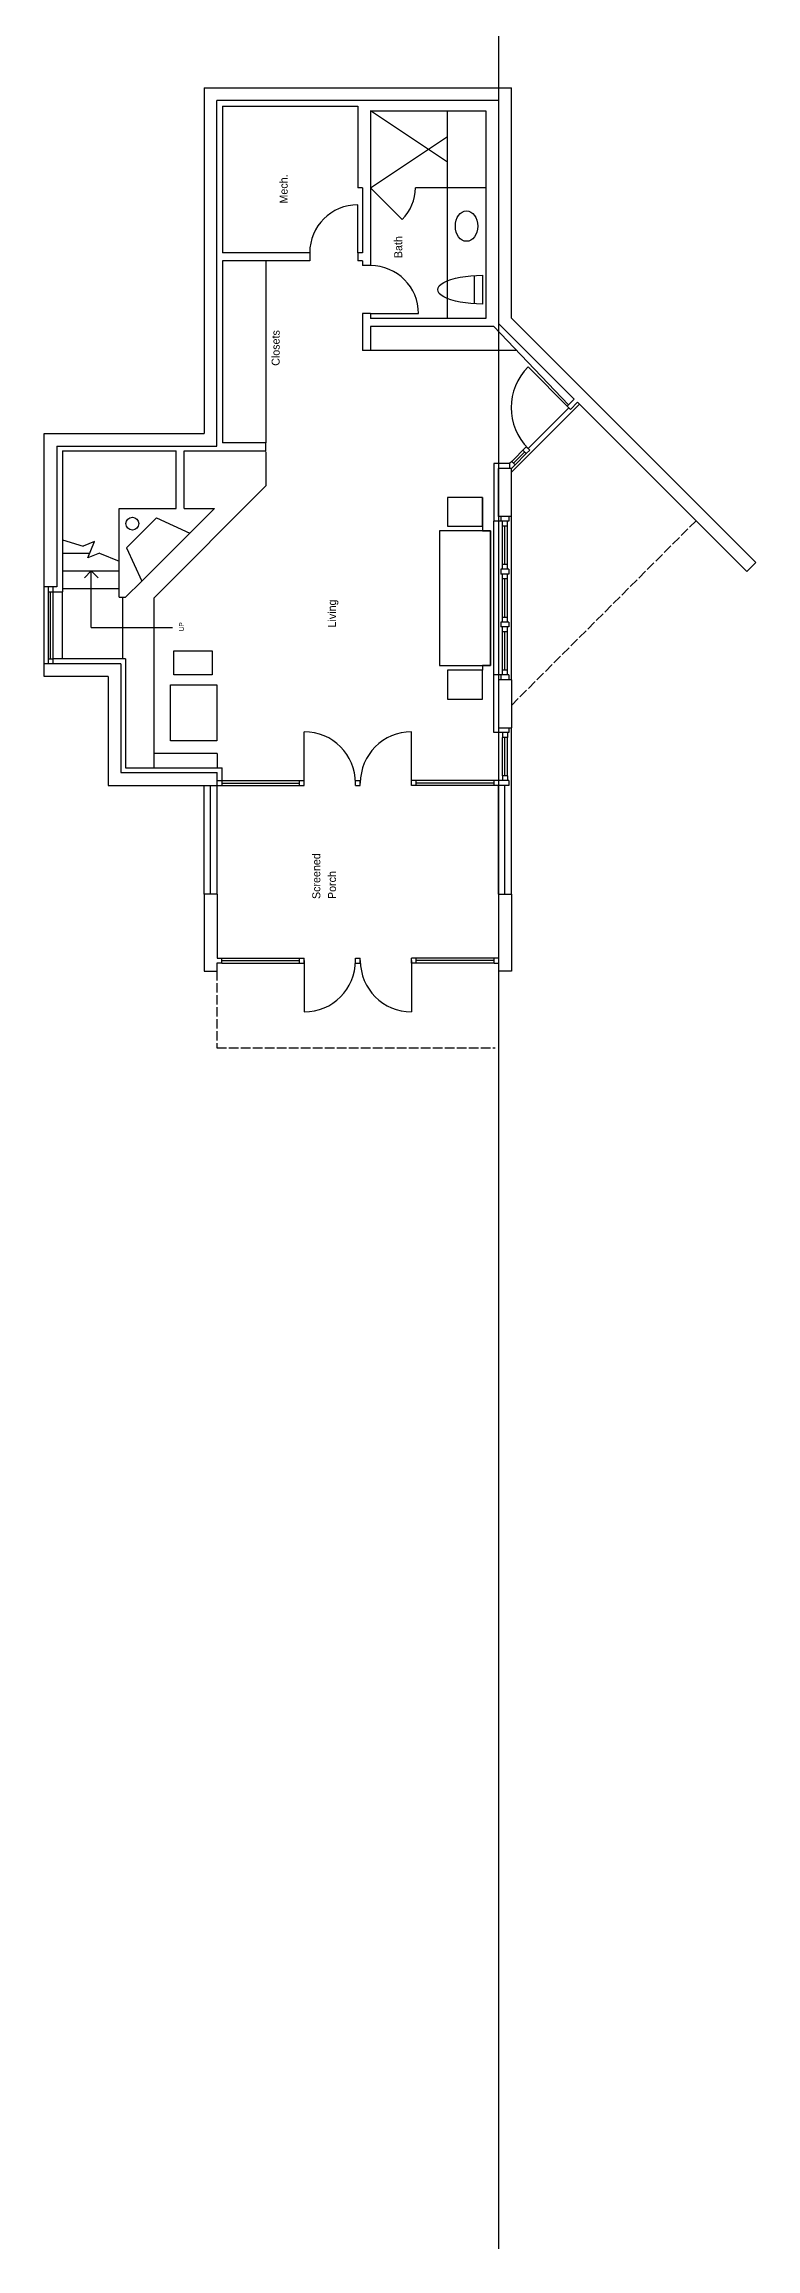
# Model space of a CAD drawing. Header units: inches. Extents: x -18171 to 1840, y -1744 to 7454.
# Drawn here: x -15803 to -15358, y 836 to 2214 of the extents above; entities that cross this region are included whole.
import ezdxf

# ---------------------------------------------------------------- set-up
doc = ezdxf.new("R2010")
doc.units = ezdxf.units.IN
doc.header["$LTSCALE"] = 0.5
doc.header["$MEASUREMENT"] = 0
doc.linetypes.add('ACAD_ISO02W100', pattern=[15, 12, -3])
for name, color, linetype in [('A-doors', 254, 'Continuous'), ('A-Elev-North', 7, 'Continuous'), ('A-fixtures', 140, 'Continuous'), ('A-furniture', 33, 'Continuous'), ('A-glazing', 252, 'Continuous'), ('A-millwork', 252, 'Continuous'), ('A-soffit', 251, 'ACAD_ISO02W100'), ('A-stairs', 252, 'Continuous'), ('A-text', 254, 'Continuous'), ('A-walls', 7, 'Continuous'), ('construction', 160, 'Continuous')]:
    doc.layers.add(name, color=color, linetype=linetype)

msp = doc.modelspace()

# ---------------------------------------------------------------- linework, layer by layer
at = {"layer": 'A-doors'}
for p, q in [((-15607, 2083.8, -5425.8), (-15607, 2113.8, -5425.8)), ((-15599, 2045.8, -5425.8), (-15569, 2045.8, -5425.8)), ((-15640.4, 1752.5, -5425.8), (-15640.4, 1784.5, -5425.8)), ((-15573.4, 1752.5, -5425.8), (-15573.4, 1784.5, -5425.8)), ((-15703, 1751, -5425.8), (-15691.8, 1751, -5425.8)), ((-15694.8, 1754, -5425.8), (-15691.8, 1754, -5425.8)), ((-15691.8, 1751, -5425.8), (-15691.8, 1754, -5425.8)), ((-15643.4, 1754, -5425.8), (-15640.4, 1754, -5425.8)), ((-15643.4, 1751, -5425.8), (-15643.4, 1754, -5425.8)), ((-15643.4, 1751, -5425.8), (-15640.4, 1751, -5425.8)), ((-15640.4, 1751, -5425.8), (-15640.4, 1754, -5425.8)), ((-15608.4, 1751, -5425.8), (-15608.4, 1754, -5425.8)), ((-15608.4, 1754, -5425.8), (-15605.4, 1754, -5425.8)), ((-15608.4, 1751, -5425.8), (-15605.4, 1751, -5425.8)), ((-15605.4, 1751, -5425.8), (-15605.4, 1754, -5425.8)), ((-15573.4, 1751, -5425.8), (-15573.4, 1754, -5425.8)), ((-15570.4, 1754, -5425.8), (-15573.4, 1754, -5425.8)), ((-15570.4, 1751, -5425.8), (-15573.4, 1751, -5425.8)), ((-15570.4, 1751, -5425.8), (-15570.4, 1754, -5425.8)), ((-15512.5, 1754, -5425.8), (-15521.8, 1754, -5425.8)), ((-15521.8, 1751, -5425.8), (-15521.8, 1754, -5425.8)), ((-15512.5, 1751, -5425.8), (-15521.8, 1751, -5425.8)), ((-15694.8, 1643, -5425.8), (-15692, 1643, -5425.8)), ((-15692, 1640, -5425.8), (-15692, 1643, -5425.8)), ((-15643.4, 1643, -5425.8), (-15640.4, 1643, -5425.8)), ((-15643.4, 1640, -5425.8), (-15643.4, 1643, -5425.8)), ((-15643.4, 1640, -5425.8), (-15640.4, 1640, -5425.8)), ((-15640.4, 1640, -5425.8), (-15640.4, 1643, -5425.8)), ((-15640.4, 1641.5, -5425.8), (-15640.4, 1609.5, -5425.8)), ((-15608.4, 1643, -5425.8), (-15605.4, 1643, -5425.8)), ((-15608.4, 1640, -5425.8), (-15608.4, 1643, -5425.8)), ((-15608.4, 1640, -5425.8), (-15605.4, 1640, -5425.8)), ((-15605.4, 1640, -5425.8), (-15605.4, 1643, -5425.8)), ((-15573.4, 1640, -5425.8), (-15573.4, 1643, -5425.8)), ((-15570.4, 1643, -5425.8), (-15573.4, 1643, -5425.8)), ((-15573.4, 1641.5, -5425.8), (-15573.4, 1609.5, -5425.8)), ((-15570.4, 1640, -5425.8), (-15573.4, 1640, -5425.8)), ((-15570.4, 1640, -5425.8), (-15570.4, 1643, -5425.8)), ((-15521.8, 1640, -5425.8), (-15521.8, 1643, -5425.8)), ((-15519, 1643, -5425.8), (-15521.8, 1643, -5425.8)), ((-15511, 1635, -10295.1), (-15519, 1635, -10295.1))]:
    msp.add_line(p, q, dxfattribs=at)
for centre, radius, start, end in [((-15607, 2083.8, -5425.8), 30, 90, 180), ((-15599, 2045.8, -5425.8), 30, 0, 90), ((-15640.4, 1752.5, -5425.8), 32, 0, 90), ((-15573.4, 1752.5, -5425.8), 32, 90, 180), ((-15640.4, 1641.5, -5425.8), 32, 270, 0), ((-15573.4, 1641.5, -5425.8), 32, 180, 270)]:
    msp.add_arc(centre, radius, start, end, dxfattribs=at)
at = {"layer": 'A-Elev-North'}
for p, q in [((-15791.5, 1960, -5425.8), (-15720.5, 1960, -5425.8)), ((-15715.5, 1960, -5425.8), (-15664.5, 1960, -5425.8))]:
    msp.add_line(p, q, dxfattribs=at)
at = {"layer": 'A-Elev-North', "color": 253}
msp.add_line((-15754, 1868.6, -5425.8), (-15754, 1830, -5425.8), dxfattribs=at)
at = {"layer": 'A-fixtures'}
for p, q in [((-15551, 2140.5, -5425.8), (-15599, 2172.5, -5425.8)), ((-15599, 2124.5, -5425.8), (-15551, 2156.5, -5425.8)), ((-15579.2, 2104.7, -5425.8), (-15599, 2124.5, -5425.8)), ((-15534, 2051.9, -5425.8), (-15534, 2069.6, -5425.8)), ((-15529, 2069.8, -5425.8), (-15529, 2051.8, -5425.8))]:
    msp.add_line(p, q, dxfattribs=at)
msp.add_arc((-15599, 2124.5, -5425.8), 28, 315, 0, dxfattribs=at)
msp.add_ellipse((-15539, 2100.5, -5425.8), major_axis=(0, -9.5), ratio=0.736842, dxfattribs=at)
at = {"layer": 'A-fixtures', "extrusion": (0, 0, -1)}
msp.add_ellipse((-15529, 2060.8, -5425.8), major_axis=(-28, 0), ratio=0.321429, start_param=4.712389, end_param=7.853982, dxfattribs=at)
at = {"layer": 'A-furniture'}
for points, elevation in [([(-15529, 1931), (-15551, 1931), (-15551, 1913), (-15529, 1913), (-15529, 1931), (-15529, 1913), (-15529, 1910), (-15524, 1910), (-15556, 1910), (-15556, 1826), (-15524, 1826), (-15524, 1910), (-15524, 1826), (-15529, 1826), (-15529, 1823), (-15551, 1823), (-15551, 1805), (-15529, 1805), (-15529, 1823)], 2432.7), ([(-15722, 1820), (-15722, 1835), (-15698, 1835), (-15698, 1820), (-15722, 1820)], -5425.8)]:
    msp.add_lwpolyline(points, dxfattribs=dict(at, elevation=elevation))
at = {"layer": 'A-furniture', "elevation": -5425.8}
msp.add_lwpolyline([(-15724, 1778.8), (-15724, 1813.8), (-15695, 1813.8), (-15695, 1778.8)], close=True, dxfattribs=at)
at = {"layer": 'A-glazing', "color": 254}
for p, q in [((-15474.1, 1985.9, -5425.8), (-15476.1, 1988, -5425.8)), ((-15503.8, 1960.5, -5425.8), (-15501.7, 1962.6, -5425.8)), ((-15501.7, 1958.4, -5425.8), (-15503.8, 1960.5, -5425.8)), ((-15499.5, 1960.5, -5425.8), (-15501.7, 1962.6, -5425.8)), ((-15501.7, 1958.4, -5425.8), (-15499.5, 1960.5, -5425.8)), ((-15510.8, 1953.5, -5425.8), (-15512.2, 1952.1, -5425.8)), ((-15508.7, 1951.4, -5425.8), (-15511, 1949.1, -5425.8)), ((-15508.7, 1951.4, -5425.8), (-15510.8, 1953.5, -5425.8)), ((-15517.5, 1919.1, -5425.8), (-15517.5, 1916.1, -5425.8)), ((-15512.5, 1916.1, -5425.8), (-15517.5, 1916.1, -5425.8)), ((-15512.5, 1919.1, -5425.8), (-15512.5, 1916.1, -5425.8)), ((-15513.5, 1913.1, -35343.8), (-15516.5, 1913.1, -35343.8)), ((-15513.5, 1889.1, -5425.8), (-15516.5, 1889.1, -5425.8)), ((-15512.5, 1886.1, -5425.8), (-15517.5, 1886.1, -5425.8)), ((-15517.5, 1886.1, -5425.8), (-15517.5, 1883.1, -5425.8)), ((-15512.5, 1883.1, -5425.8), (-15517.5, 1883.1, -5425.8)), ((-15513.5, 1880, -49544.8), (-15516.5, 1880, -49544.8)), ((-15512.5, 1886.1, -5425.8), (-15512.5, 1883.1, -5425.8)), ((-15512.5, 1853, -19626.8), (-15517.5, 1853, -19626.8)), ((-15517.5, 1853, -19626.8), (-15517.5, 1850, -19626.8)), ((-15512.5, 1850, -19626.8), (-15517.5, 1850, -19626.8)), ((-15513.5, 1856, -19626.8), (-15516.5, 1856, -19626.8)), ((-15513.5, 1847, -19626.8), (-15516.5, 1847, -19626.8)), ((-15512.5, 1853, -19626.8), (-15512.5, 1850, -19626.8)), ((-15512.5, 1820, 10291.1), (-15517.5, 1820, 10291.1)), ((-15517.5, 1820, 10291.1), (-15517.5, 1817, 10291.1)), ((-15513.5, 1823, 10291.1), (-15516.5, 1823, 10291.1)), ((-15512.5, 1820, 10291.1), (-15512.5, 1817, 10291.1)), ((-15512.5, 1784, -5425.8), (-15516.5, 1784, -5425.8)), ((-15516.5, 1784, -5425.8), (-15516.5, 1781, -5425.8)), ((-15513.5, 1781, -5425.8), (-15516.5, 1781, -5425.8)), ((-15513.5, 1784, -5425.8), (-15513.5, 1781, -5425.8)), ((-15512.5, 1787, -5425.8), (-15512.5, 1784, -5425.8)), ((-15516.5, 1757, -5425.8), (-15516.5, 1754, -5425.8)), ((-15513.5, 1757, -5425.8), (-15516.5, 1757, -5425.8)), ((-15513.5, 1757, -5425.8), (-15513.5, 1754, -5425.8)), ((-15512.5, 1754, -5425.8), (-15512.5, 1751, -5425.8))]:
    msp.add_line(p, q, dxfattribs=at)
at = {"layer": 'A-glazing'}
for p, q in [((-15510.8, 1953.5, -5425.8), (-15501.9, 1962.4, -5425.8)), ((-15508.7, 1951.4, -5425.8), (-15501.7, 1958.4, -5425.8)), ((-15800.5, 1875, -5425.8), (-15800.5, 1827, -5425.8)), ((-15797.5, 1875, -5425.8), (-15797.5, 1827, -5425.8)), ((-15800.5, 1872, -5425.8), (-15797.5, 1872, -5425.8)), ((-15799, 1830, -5425.8), (-15799, 1872, -5425.8)), ((-15515, 1853, -19626.8), (-15515, 1853, -19626.8)), ((-15800.5, 1830, -5425.8), (-15797.5, 1830, -5425.8)), ((-15519, 1784, -5425.8), (-15519, 1754, -5425.8)), ((-15516.5, 1757, -5425.8), (-15516.5, 1781, -5425.8)), ((-15515, 1757, -5425.8), (-15515, 1781, -5425.8)), ((-15513.5, 1757, -5425.8), (-15513.5, 1781, -5425.8)), ((-15511, 1683, -5425.8), (-15511, 1787, -5425.8)), ((-15703, 1683, -5425.8), (-15703, 1751, -5425.8)), ((-15698.9, 1683, -5425.8), (-15698.9, 1751, -5425.8)), ((-15694.8, 1683, -5425.8), (-15694.8, 1751, -5425.8)), ((-15691.8, 1754, -5425.8), (-15643.4, 1754, -5425.8)), ((-15691.8, 1751, -5425.8), (-15643.4, 1751, -5425.8)), ((-15521.8, 1754, -5425.8), (-15570.4, 1754, -5425.8)), ((-15521.8, 1751, -5425.8), (-15570.4, 1751, -5425.8)), ((-15519, 1683, -5425.8), (-15519, 1751, -5425.8)), ((-15515, 1683, -5425.8), (-15515, 1751, -5425.8)), ((-15692, 1643, -5425.8), (-15643.4, 1643, -5425.8)), ((-15692, 1640, -5425.8), (-15643.4, 1640, -5425.8)), ((-15521.8, 1643, -5425.8), (-15570.4, 1643, -5425.8)), ((-15521.8, 1640, -5425.8), (-15570.4, 1640, -5425.8))]:
    msp.add_line(p, q, dxfattribs=at)
at = {"layer": 'A-glazing', "color": 253}
for p, q in [((-15509.7, 1952.4, -5425.8), (-15502.7, 1959.4, -5425.8)), ((-15516.5, 1913.1, -5425.8), (-15516.5, 1916.1, -5425.8)), ((-15513.5, 1913.1, -5425.8), (-15513.5, 1916.1, -5425.8)), ((-15515, 1889.1, -5425.8), (-15515, 1913.1, -5425.8)), ((-15516.5, 1886.1, -5425.8), (-15516.5, 1889.1, -5425.8)), ((-15513.5, 1886.1, -5425.8), (-15513.5, 1889.1, -5425.8)), ((-15516.5, 1880, -6858.6), (-15516.5, 1883.1, -5425.8)), ((-15515, 1856, -18208.1), (-15515, 1880, -6858.6)), ((-15513.5, 1880, -6858.6), (-15513.5, 1883.1, -5425.8)), ((-15516.5, 1853, -19626.8), (-15516.5, 1856, -18208.1)), ((-15516.5, 1847, -16635), (-15516.5, 1850, -19626.8)), ((-15515, 1823, 7299.3), (-15515, 1847, -16635)), ((-15513.5, 1853, -19626.8), (-15513.5, 1856, -18208.1)), ((-15513.5, 1847, -16635), (-15513.5, 1850, -19626.8)), ((-15516.5, 1820, 10291.1), (-15516.5, 1823, 7299.3)), ((-15513.5, 1820, 10291.1), (-15513.5, 1823, 7299.3))]:
    msp.add_line(p, q, dxfattribs=at)
at = {"layer": 'A-glazing', "color": 252}
for p, q in [((-15516.5, 1889.1, -5425.8), (-15516.5, 1913.1, -29360.2)), ((-15513.5, 1889.1, -5425.8), (-15513.5, 1913.1, -29360.2)), ((-15516.5, 1856, -18208.1), (-15516.5, 1880, -42142.5)), ((-15513.5, 1856, -19626.8), (-15513.5, 1880, -43561.2)), ((-15516.5, 1823, 7299.3), (-15516.5, 1847, -16635)), ((-15513.5, 1823, 10291.1), (-15513.5, 1847, -13643.2))]:
    msp.add_line(p, q, dxfattribs=at)
at = {"layer": 'A-millwork'}
for p, q in [((-15551, 2042.8, -5425.8), (-15551, 2172.5, -5425.8)), ((-15664.5, 2078.8, -5425.8), (-15664.5, 1965, -5425.8)), ((-15507.7, 2022.8, -5425.8), (-15599, 2022.8, -5425.8)), ((-15694.8, 1771, -5425.8), (-15734.5, 1771, -5425.8))]:
    msp.add_line(p, q, dxfattribs=at)
at = {"layer": 'A-soffit'}
for p, q in [((-15511, 1801, -5425.8), (-15395.6, 1916.4, -5425.8)), ((-15695, 1635, -10295.1), (-15695, 1587, -10295.1)), ((-15519, 1635, -10295.1), (-15519, 1587, -10295.1)), ((-15695, 1587, -10295.1), (-15521.2, 1587, -10295.1))]:
    msp.add_line(p, q, dxfattribs=at)
at = {"layer": 'A-stairs'}
for p, q in [((-15664.5, 1959.5, -5425.8), (-15664.5, 1938.2, -5425.8)), ((-15734.5, 1868.1, -5425.8), (-15664.5, 1938.2, -5425.8)), ((-15791.5, 1904.5, -5425.8), (-15778.5, 1900.4, -5425.8)), ((-15771.4, 1903.4, -5425.8), (-15778.5, 1900.4, -5425.8)), ((-15775.6, 1893.2, -5425.8), (-15771.4, 1903.4, -5425.8)), ((-15791.5, 1896.1, -5425.8), (-15774.4, 1896.1, -5425.8)), ((-15768.4, 1896.2, -5425.8), (-15775.6, 1893.2, -5425.8)), ((-15768.4, 1896.2, -5425.8), (-15756, 1891.1, -5425.8)), ((-15791.5, 1885.1, -5425.8), (-15756, 1885.1, -5425.8)), ((-15791.5, 1874.1, -5425.8), (-15756, 1874.1, -5425.8))]:
    msp.add_line(p, q, dxfattribs=at)
at = {"layer": 'A-text'}
for p, q in [((-15773.5, 1885.1, -5425.8), (-15777.7, 1880.8, -5425.8)), ((-15773.5, 1885.1, -5425.8), (-15769.2, 1880.8, -5425.8)), ((-15773.5, 1849.6, -5425.8), (-15773.5, 1885.1, -5425.8)), ((-15773.5, 1849.6, -5425.8), (-15722.7, 1849.6, -5425.8))]:
    msp.add_line(p, q, dxfattribs=at)
at = {"layer": 'A-walls'}
for p, q in [((-15703, 2187, -5425.8), (-15511, 2187, -5425.8)), ((-15703, 2187, -5425.8), (-15703, 1971, -5425.8)), ((-15519, 2179, -5425.8), (-15695, 2179, -5425.8)), ((-15695, 1963, -5425.8), (-15695, 2179, -5425.8)), ((-15519, 2179, -5425.8), (-15519, 2039.7, -5425.8)), ((-15511, 2043, -5425.8), (-15511, 2187, -5425.8)), ((-15691.5, 2175.5, -5425.8), (-15691.5, 2083.8, -5425.8)), ((-15691.5, 2175.5, -5425.8), (-15607, 2175.5, -5425.8)), ((-15607, 2175.5, -5425.8), (-15607, 2124.5, -5425.8)), ((-15599, 2172.5, -5425.8), (-15527, 2172.5, -5425.8)), ((-15599, 2172.5, -5425.8), (-15599, 2075.8, -5425.8)), ((-15527, 2172.5, -5425.8), (-15527, 2042.8, -5425.8)), ((-15604, 2124.5, -5425.8), (-15607, 2124.5, -5425.8)), ((-15604, 2124.5, -5425.8), (-15604, 2083.8, -5425.8)), ((-15527, 2124.5, -5425.8), (-15571, 2124.5, -5425.8)), ((-15637, 2083.8, -5425.8), (-15691.5, 2083.8, -5425.8)), ((-15637, 2083.8, -5425.8), (-15637, 2078.8, -5425.8)), ((-15604, 2083.8, -5425.8), (-15607, 2083.8, -5425.8)), ((-15607, 2083.8, -5425.8), (-15607, 2078.8, -5425.8)), ((-15691.5, 2078.8, -5425.8), (-15691.5, 1965, -5425.8)), ((-15637, 2078.8, -5425.8), (-15691.5, 2078.8, -5425.8)), ((-15604, 2078.8, -5425.8), (-15607, 2078.8, -5425.8)), ((-15604, 2078.8, -5425.8), (-15604, 2075.8, -5425.8)), ((-15604, 2078.8, -5425.8), (-15604, 2075.8, -5425.8)), ((-15599, 2075.8, -5425.8), (-15604, 2075.8, -5425.8)), ((-15599, 2045.8, -5425.8), (-15604, 2045.8, -5425.8)), ((-15604, 2045.8, -5425.8), (-15604, 2037.8, -5425.8)), ((-15599, 2045.8, -5425.8), (-15599, 2042.8, -5425.8)), ((-15599, 2045.8, -5425.8), (-15599, 2042.8, -5425.8)), ((-15527, 2042.8, -5425.8), (-15599, 2042.8, -5425.8)), ((-15471.7, 1992.4, -5425.8), (-15519, 2039.7, -5425.8)), ((-15511, 2043, -5425.8), (-15358.2, 1890.3, -5425.8)), ((-15604, 2037.8, -5425.8), (-15604, 2022.8, -5425.8)), ((-15522, 2037.8, -5425.8), (-15599, 2037.8, -5425.8)), ((-15599, 2037.8, -5425.8), (-15599, 2022.8, -5425.8)), ((-15475.3, 1988.8, -5425.8), (-15522, 2037.8, -5425.8)), ((-15599, 2022.8, -5425.8), (-15604, 2022.8, -5425.8)), ((-15474.1, 1985.9, -5425.8), (-15469.6, 1990.4, -5425.8)), ((-15363.9, 1884.6, -5425.8), (-15469.6, 1990.4, -5425.8)), ((-15803, 1971, -5425.8), (-15703, 1971, -5425.8)), ((-15803, 1875, -5425.8), (-15803, 1971, -5425.8)), ((-15795, 1963, -5425.8), (-15695, 1963, -5425.8)), ((-15795, 1963, -5425.8), (-15795, 1875, -5425.8)), ((-15791.5, 1960, -5425.8), (-15791.5, 1872, -5425.8)), ((-15720.5, 1924, -5425.8), (-15720.5, 1960, -5425.8)), ((-15715.5, 1924, -5425.8), (-15715.5, 1960, -5425.8)), ((-15664.5, 1965, -5425.8), (-15691.5, 1965, -5425.8)), ((-15664.5, 1960, -5425.8), (-15664.5, 1965, -5425.8)), ((-15522, 1952.1, -5425.8), (-15522, 1916.1, -5425.8)), ((-15512.2, 1952.1, -5425.8), (-15522, 1952.1, -5425.8)), ((-15519, 1919.1, -5425.8), (-15519, 1949.1, -5425.8)), ((-15511, 1949.1, -5425.8), (-15519, 1949.1, -5425.8)), ((-15512.2, 1952.1, -5425.8), (-15512.2, 1949.1, -5425.8)), ((-15511, 1919.1, -5425.8), (-15511, 1949.1, -5425.8)), ((-15756, 1868.6, -5425.8), (-15756, 1924, -5425.8)), ((-15756, 1924, -5425.8), (-15720.5, 1924, -5425.8)), ((-15732.8, 1918.3, -5425.8), (-15751.5, 1899.5, -5425.8)), ((-15732.8, 1918.3, -5425.8), (-15712, 1908.6, -5425.8)), ((-15715.5, 1924, -5425.8), (-15696.5, 1924, -5425.8)), ((-15696.5, 1924, -5425.8), (-15712, 1908.6, -5425.8)), ((-15517.5, 1916.1, -5425.8), (-15522, 1916.1, -5425.8)), ((-15511, 1919.1, -5425.8), (-15519, 1919.1, -5425.8)), ((-15742, 1878.6, -5425.8), (-15712, 1908.6, -5425.8)), ((-15751.5, 1899.5, -5425.8), (-15741.8, 1878.7, -5425.8)), ((-15358.2, 1890.3, -5425.8), (-15363.9, 1884.6, -5425.8)), ((-15795, 1875, -5425.8), (-15803, 1875, -5425.8)), ((-15742, 1878.6, -5425.8), (-15752, 1868.6, -5425.8)), ((-15797.5, 1872, -5425.8), (-15791.5, 1872, -5425.8)), ((-15756, 1868.6, -5425.8), (-15752, 1868.6, -5425.8)), ((-15755, 1827, -5425.8), (-15803, 1827, -5425.8)), ((-15803, 1819, -5425.8), (-15803, 1827, -5425.8)), ((-15803, 1819, -5425.8), (-15803, 1827, -5425.8)), ((-15763, 1819, -5425.8), (-15803, 1819, -5425.8)), ((-15752, 1830, -5425.8), (-15797.5, 1830, -5425.8)), ((-15763, 1819, -5425.8), (-15763, 1751, -5425.8)), ((-15755, 1827, -5425.8), (-15755, 1759, -5425.8)), ((-15755, 1819, -5425.8), (-15755, 1818, -5425.8)), ((-15752, 1830, -5425.8), (-15752, 1762, -5425.8)), ((-15522, 1784, -5425.8), (-15522, 1820, 11719.9)), ((-15517.5, 1820, 10291.1), (-15522, 1820, 10291.1)), ((-15519, 1817, 10291.1), (-15519, 1787, -5425.8)), ((-15511, 1817, 10291.1), (-15519, 1817, 10291.1)), ((-15511, 1817, 10291.1), (-15511, 1787, -5425.8)), ((-15516.5, 1784, -5425.8), (-15522, 1784, -5425.8)), ((-15519, 1787, -5425.8), (-15511, 1787, -5425.8)), ((-15763, 1751, -5425.8), (-15703, 1751, -5425.8)), ((-15755, 1759, -5425.8), (-15694.8, 1759, -5425.8)), ((-15752, 1762, -5425.8), (-15691.8, 1762, -5425.8)), ((-15694.8, 1751, -5425.8), (-15694.8, 1759, -5425.8)), ((-15691.8, 1754, -5425.8), (-15691.8, 1762, -5425.8)), ((-15703, 1683, -5425.8), (-15703, 1635, -5425.8)), ((-15694.8, 1683, -5425.8), (-15703, 1683, -5425.8)), ((-15694.8, 1683, -5425.8), (-15694.8, 1643, -5425.8)), ((-15519, 1683, -5425.8), (-15519, 1635, -5425.8)), ((-15519, 1683, -5425.8), (-15511, 1683, -5425.8)), ((-15511, 1683, -5425.8), (-15511, 1635, -5425.8)), ((-15695, 1640, -5425.8), (-15695, 1635, -5425.8)), ((-15692, 1640, -5425.8), (-15695, 1640, -5425.8)), ((-15521.8, 1640, -5425.8), (-15519, 1640, -5425.8)), ((-15703, 1635, -5425.8), (-15695, 1635, -5425.8))]:
    msp.add_line(p, q, dxfattribs=at)
at = {"layer": 'A-walls', "color": 253}
for p, q in [((-15475.1, 1987, -5425.8), (-15500.5, 2012.5, -5425.8)), ((-15511, 1946.8, -5425.8), (-15468.5, 1989.2, -5425.8)), ((-15475.1, 1987, -5425.8), (-15500.6, 1961.6, -5425.8)), ((-15522, 1820, 9829), (-15522, 1916.1, -4963.7)), ((-15511, 1817, 10291.1), (-15511, 1919.1, -5425.8)), ((-15803, 1827, -5425.8), (-15803, 1875, -5425.8)), ((-15791.5, 1830, -5425.8), (-15791.5, 1872, -5425.8))]:
    msp.add_line(p, q, dxfattribs=at)
at = {"layer": 'A-walls', "color": 254}
msp.add_line((-15476.1, 1988, -5425.8), (-15471.7, 1992.4, -5425.8), dxfattribs=at)
at = {"layer": 'A-walls', "color": 252}
for p, q in [((-15734.5, 1868.1, -5425.8), (-15734.5, 1762, -5425.8)), ((-15694.8, 1771, -5425.8), (-15694.8, 1762, -5425.8)), ((-15691.8, 1752.5, -5425.8), (-15643.4, 1752.5, -5425.8)), ((-15521.8, 1752.5, -5425.8), (-15570.4, 1752.5, -5425.8)), ((-15692, 1641.5, -5425.8), (-15643.4, 1641.5, -5425.8)), ((-15521.8, 1641.5, -5425.8), (-15570.4, 1641.5, -5425.8))]:
    msp.add_line(p, q, dxfattribs=at)
at = {"layer": 'A-walls'}
msp.add_circle((-15747.8, 1914.6, -5425.8), 4, dxfattribs=at)
at = {"layer": 'A-walls', "color": 253}
msp.add_arc((-15475.1, 1987, -5425.8), 36, 134.9117, 224.9117, dxfattribs=at)
at = {"layer": 'construction'}
msp.add_line((-15519, 2332.6, -10295.1), (-15519, 836.5, -10295.1), dxfattribs=at)

# ---------------------------------------------------------------- texts
at = {"layer": 'A-soffit', "color": 7}
for s, p in [('Mech.', (-15650.8, 2114.6, -5425.8)), ('Bath', (-15579.2, 2080.5, -5425.8)), ('Closets', (-15655.8, 2013.2, -5425.8)), ('Living', (-15620.6, 1849.7, -5425.8)), ('Screened', (-15630.4, 1680, -5425.8)), ('Porch', (-15620.6, 1680, -5425.8))]:
    msp.add_text(s, height=5, rotation=90, dxfattribs=at).set_placement(p)
at = {"layer": 'A-text'}
msp.add_text('UP', height=3, rotation=90, dxfattribs=at).set_placement((-15715.6, 1847.2, -5425.8))

doc.saveas('drawing.dxf')
